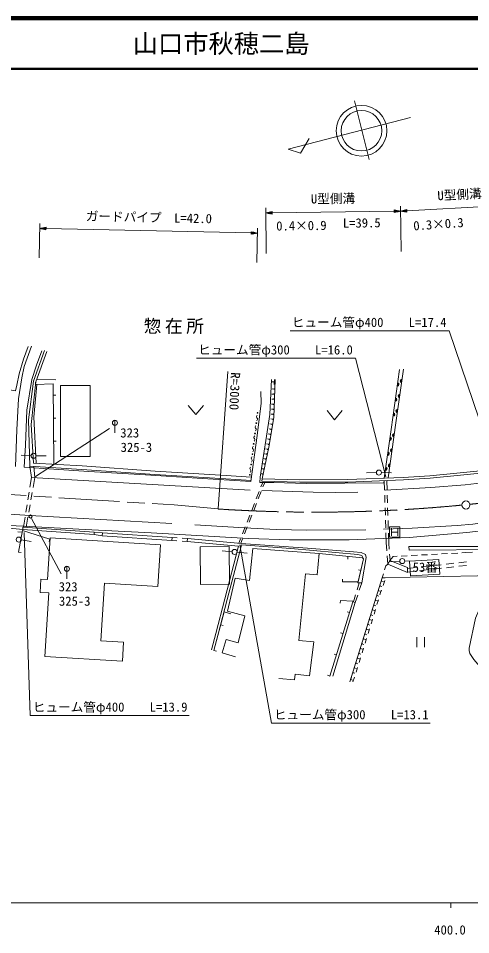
# Model space of a CAD drawing. Units: millimetres, scale not verified. Extents: x 40000 to 680000, y 20000 to 380000.
# Drawn here: x 382375 to 471934, y 198715 to 380000 of the extents above; entities that cross this region are included whole.
import ezdxf
from ezdxf.enums import TextEntityAlignment as Align

# ---------------------------------------------------------------- set-up
doc = ezdxf.new("R2010")
doc.units = ezdxf.units.MM
doc.header["$LTSCALE"] = 1000
doc.linetypes.add('CHAIN', pattern=[18.5, 12, -1.5, 3.5, -1.5])
for name, color, linetype, lineweight in [('M-BGD', 7, 'Continuous', 13), ('M-BMK', 2, 'CHAIN', 13), ('M-BMK-SRVR', 3, 'Continuous', 13), ('M-STR-HTXT', 7, 'Continuous', 13), ('M-STR-STRC', 7, 'Continuous', 13), ('M-STR-STRD', 7, 'Continuous', 13), ('M-TTL', 2, 'Continuous', 140), ('M-TTL-BAND', 7, 'Continuous', 13), ('M-TTL-LINE', 7, 'Continuous', 50)]:
    doc.layers.add(name, color=color, linetype=linetype, lineweight=lineweight)
doc.layers.add('M-BMK-HTXT', color=7, linetype='Continuous')
doc.layers.add('M-TTL-TXT', color=7, linetype='Continuous')
doc.styles.add('ＭＳ ゴシック', font='')
doc.styles.get('ＭＳ ゴシック').set_extended_font_data('MS Gothic')

msp = doc.modelspace()

# ---------------------------------------------------------------- linework, layer by layer
at = {"layer": 'M-BGD'}
for p, q in [((386026, 308524), (389812, 308477)), ((433074, 308561), (433041, 307561)), ((385803, 307552), (385780, 308052)), ((433012, 306662), (432612, 306675)), ((433058, 308061), (432658, 308074)), ((433015, 306762), (433008, 306562)), ((389279, 305434), (389779, 305439)), ((432946, 304663), (432546, 304676)), ((432979, 305662), (432579, 305676)), ((432949, 304763), (432942, 304563)), ((432982, 305762), (432975, 305562)), ((416028, 303419), (417528, 301619)), ((417528, 301619), (419028, 303419)), ((432913, 303663), (432513, 303677)), ((432883, 302764), (432877, 302564)), ((432916, 303763), (432909, 303564)), ((432847, 301665), (432447, 301678)), ((432880, 302664), (432480, 302677)), ((432850, 301765), (432844, 301565)), ((443494, 302394), (444994, 300594)), ((444994, 300594), (446494, 302394)), ((389325, 300883), (389825, 300888)), ((432588, 299685), (432194, 299754)), ((432758, 300671), (432364, 300739)), ((432605, 299784), (432571, 299587)), ((432775, 300769), (432741, 300572)), ((432247, 297715), (431852, 297783)), ((432417, 298700), (432023, 298768)), ((432264, 297813), (432230, 297616)), ((432434, 298799), (432400, 298602)), ((389370, 296333), (389870, 296338)), ((431905, 295744), (431511, 295812)), ((432076, 296729), (431682, 296798)), ((431922, 295843), (431888, 295646)), ((432093, 296828), (432059, 296631)), ((431514, 293783), (431123, 293865)), ((431720, 294762), (431329, 294844)), ((431535, 293881), (431494, 293685)), ((431741, 294859), (431700, 294664)), ((384909, 293484), (382913, 293603)), ((385908, 293448), (387908, 293425)), ((431103, 291826), (430711, 291908)), ((431308, 292804), (430917, 292887)), ((431123, 291924), (431082, 291728)), ((431329, 292902), (431288, 292707)), ((384664, 291374), (384955, 289175)), ((385428, 291329), (385636, 289137)), ((389416, 291783), (389916, 291788)), ((430897, 290847), (430505, 290930)), ((430917, 290945), (430876, 290749)), ((453275, 290130), (451275, 290102)), ((454275, 290129), (456275, 290100)), ((384955, 289175), (384647, 287224)), ((385636, 289137), (385302, 287198)), ((430184, 288185), (430272, 289209)), ((430691, 289869), (430299, 289951)), ((430625, 288916), (430604, 288443)), ((430711, 289967), (430670, 289771)), ((454829, 288558), (454887, 286684)), ((455328, 288578), (455387, 286636)), ((430754, 288185), (430403, 287291)), ((431155, 288185), (430804, 287291)), ((384492, 286236), (384258, 284754)), ((385133, 286212), (384878, 284734)), ((430038, 286360), (429489, 284964)), ((430438, 286360), (429890, 284964)), ((454918, 285685), (454964, 284186)), ((455418, 285637), (455464, 284137)), ((384102, 283767), (383868, 282285)), ((384708, 283748), (384454, 282270)), ((429124, 284034), (428575, 282637)), ((429524, 284034), (428976, 282637)), ((454995, 283186), (455041, 281687)), ((455495, 283138), (455541, 281638)), ((383712, 281297), (383404, 279345)), ((384284, 281285), (383950, 279345)), ((428210, 281707), (427661, 280310)), ((428610, 281707), (428062, 280310)), ((427296, 279380), (426747, 277984)), ((427696, 279380), (427148, 277984)), ((455071, 280687), (455118, 279188)), ((455572, 280639), (455618, 279140)), ((382290, 278421), (383149, 278333)), ((383242, 278874), (383149, 278333)), ((397362, 277860), (398988, 277613)), ((399026, 278193), (397397, 278341)), ((455148, 278188), (455206, 276314)), ((455648, 278140), (455708, 276198)), ((382958, 276797), (384934, 276487)), ((388603, 276985), (388453, 276509)), ((412776, 276699), (413790, 276623)), ((412814, 277279), (413837, 277214)), ((414787, 276549), (415802, 276474)), ((414835, 277151), (415858, 277086)), ((415802, 276474), (425960, 275548)), ((426381, 277053), (426030, 276159)), ((426782, 277053), (426431, 276159)), ((426469, 275501), (426499, 275823)), ((455206, 276314), (455333, 274668)), ((455708, 276198), (455802, 274990)), ((382435, 274388), (382927, 274299)), ((424701, 274474), (422707, 274629)), ((425697, 274387), (427688, 274196)), ((441908, 274101), (441858, 273603)), ((455879, 273993), (455972, 272785)), ((459700, 275500), (459722, 274803)), ((461375, 273784), (460176, 273719)), ((463372, 273892), (462173, 273828)), ((465369, 274001), (464170, 273936)), ((467366, 274109), (466168, 274044)), ((469363, 274217), (468165, 274152)), ((470944, 274302), (470162, 274260)), ((472307, 274411), (470944, 274302)), ((447631, 273525), (447581, 273028)), ((455538, 272024), (455146, 271683)), ((455411, 273671), (455538, 272024)), ((457891, 272591), (455894, 272482)), ((456598, 273526), (455930, 272735)), ((457380, 273568), (456598, 273526)), ((459377, 273676), (458179, 273611)), ((458890, 272628), (460890, 272666)), ((467107, 272020), (468598, 272183)), ((469592, 272291), (471083, 272454)), ((450192, 270794), (449705, 270907)), ((455146, 271683), (454900, 270875)), ((461162, 270653), (459401, 270457)), ((459423, 271182), (461142, 271370)), ((462136, 271478), (463627, 271641)), ((463646, 270930), (462156, 270764)), ((464621, 271749), (466112, 271912)), ((466131, 271207), (464640, 271040)), ((468616, 271483), (467125, 271317)), ((471100, 271760), (469609, 271594)), ((446558, 268537), (446562, 269037)), ((449872, 268322), (449446, 266905)), ((450359, 268332), (449877, 266861)), ((454235, 268584), (454294, 268775)), ((454264, 268679), (454646, 268561)), ((454667, 270110), (454421, 269302)), ((455025, 269297), (454421, 269302)), ((454613, 267816), (454951, 268758)), ((453644, 266673), (453703, 266864)), ((453673, 266769), (454055, 266650)), ((453939, 267628), (453998, 267819)), ((453969, 267724), (454351, 267606)), ((454112, 266421), (454275, 266875)), ((446144, 264829), (446123, 264329)), ((449158, 265948), (448732, 264530)), ((449565, 265910), (449083, 264439)), ((453053, 264762), (453112, 264953)), ((453082, 264858), (453464, 264740)), ((453348, 265718), (453407, 265909)), ((453378, 265813), (453760, 265695)), ((453380, 264013), (453671, 264969)), ((453962, 265926), (454112, 266421)), ((452462, 262852), (452521, 263043)), ((452491, 262947), (452873, 262829)), ((452757, 263807), (452816, 263998)), ((452787, 263902), (453169, 263784)), ((452798, 262099), (453089, 263056)), ((447969, 262463), (447491, 262611)), ((451871, 260941), (451930, 261132)), ((452166, 261896), (452225, 262087)), ((452196, 261992), (452578, 261874)), ((452349, 260623), (452507, 261142)), ((422437, 260014), (422921, 259888)), ((451575, 259986), (451634, 260177)), ((451605, 260081), (451987, 259963)), ((451900, 261036), (452282, 260918)), ((452212, 260187), (452349, 260623)), ((446669, 258268), (446191, 258416)), ((450984, 258075), (451043, 258266)), ((451014, 258170), (451396, 258052)), ((451280, 259030), (451339, 259221)), ((451309, 259126), (451691, 259008)), ((451616, 258278), (451914, 259232)), ((461275, 257574), (461275, 255574)), ((462775, 257574), (462775, 255574)), ((450384, 256167), (450445, 256358)), ((450414, 256262), (450796, 256142)), ((450686, 257121), (450746, 257311)), ((450716, 257216), (451097, 257095)), ((451019, 256369), (451318, 257323)), ((421114, 254914), (421598, 254788)), ((445369, 254074), (444891, 254222)), ((449782, 254260), (449842, 254451)), ((449812, 254355), (450193, 254235)), ((450083, 255213), (450143, 255404)), ((450113, 255309), (450495, 255188)), ((450423, 254460), (450721, 255414)), ((449179, 252353), (449240, 252543)), ((449209, 252448), (449591, 252328)), ((449481, 253306), (449541, 253497)), ((449511, 253402), (449892, 253281)), ((449826, 252551), (450125, 253505)), ((448577, 250446), (448637, 250636)), ((448607, 250541), (448988, 250421)), ((448878, 251399), (448938, 251590)), ((448908, 251495), (449290, 251374)), ((449230, 250642), (449528, 251596)), ((444069, 249879), (443591, 250028)), ((448035, 248729), (448336, 249683)), ((448185, 249206), (448567, 249086)), ((448633, 248733), (448932, 249687))]:
    msp.add_line(p, q, dxfattribs=at)
for points in [[(359986, 313545), (359457, 310509), (370366, 308143), (381805, 306308), (382052, 307437), (382511, 309661), (383429, 312592), (384311, 315063)], [(381787, 291356), (382052, 298611), (382440, 304754), (383058, 308902), (383552, 311144), (385018, 315151)], [(428425, 288337), (417816, 289043), (407569, 289670), (396350, 290367), (389422, 290817), (383526, 291171), (383773, 295566), (384055, 302503), (385035, 308532), (385980, 311400), (387056, 314225)], [(387568, 314278), (385362, 308188), (384417, 300570), (384664, 291374)], [(388048, 314104), (385861, 308068), (384923, 299675), (385355, 292019)], [(454834, 289032), (456215, 298676), (457847, 310516)], [(458619, 310570), (457112, 300003), (455579, 289062)], [(430272, 289209), (432196, 301654), (432496, 308538)], [(433220, 308556), (432973, 301054), (431949, 295140), (430625, 288916)], [(386051, 307563), (385461, 301080), (385924, 291986)], [(389416, 291783), (389256, 307709), (385803, 307552)], [(430384, 306149), (430455, 303854), (429643, 297499), (428425, 288337)], [(430604, 288443), (438104, 288215), (447582, 288268), (458611, 288710), (463902, 289037), (476586, 290257), (487757, 291813), (494966, 292989), (506909, 295438), (517324, 298008)], [(430625, 288916), (438110, 288688), (447571, 288741), (458587, 289182), (463865, 289509), (476530, 290727), (487687, 292280), (494880, 293454), (506804, 295899), (517210, 298468)], [(385355, 292019), (395009, 291457), (409449, 290433), (423518, 289586), (428502, 289244)], [(384664, 291374), (394965, 290773), (409404, 289749), (423474, 288902), (428455, 288560)], [(454829, 288558), (454725, 288132), (439376, 287991), (432995, 288185), (430184, 288185)], [(349594, 281008), (361104, 280383), (371640, 279846), (381974, 279005), (383242, 278874)], [(349794, 281659), (361129, 280890), (371644, 280186), (381920, 279598), (383422, 279511)], [(488774, 280590), (480806, 279429), (471198, 278268), (459762, 277281), (447889, 276846), (436046, 276817), (427977, 277078), (408645, 278181), (394342, 278928), (383422, 279511)], [(382435, 274388), (383210, 278685), (388603, 276985)], [(426525, 276114), (415858, 277086), (415802, 276474)], [(426525, 276114), (439640, 275175), (448711, 274449), (450235, 274290), (451077, 273912), (451222, 273346), (450359, 268332), (449618, 268317), (450721, 273078), (450395, 273738), (449597, 273956), (436360, 275088), (426499, 275823)], [(425960, 275548), (423237, 265128), (421481, 258306), (420625, 255042)], [(426469, 275501), (423726, 265001), (421970, 258179), (421114, 254914)], [(441908, 274101), (428835, 275140), (428124, 268783), (425279, 269262), (423770, 262702), (427238, 261788), (425874, 256476), (423494, 257086), (422754, 254444), (425381, 253675)], [(433958, 249379), (437079, 249118), (437209, 250250), (440039, 249945), (440852, 256679), (437906, 256926), (439241, 270075), (441520, 269872), (441908, 274101)], [(441908, 274101), (450493, 273237), (450721, 273078), (449663, 268510), (446558, 268537)], [(459700, 275500), (478684, 275514), (480454, 272249)], [(459722, 274803), (478454, 274902), (480021, 272013)], [(455025, 269297), (459936, 269466), (473313, 269720), (476192, 270567), (476446, 270567), (476615, 270313), (476615, 269805), (472890, 261338), (471620, 255411), (471620, 254903), (471789, 254311), (472551, 253125), (474922, 250416), (475599, 249908), (478308, 248469)], [(454421, 269302), (450807, 257619), (447998, 248729)], [(446144, 264829), (448583, 264727), (448619, 264560), (444069, 249879)], [(448619, 264560), (449083, 264439), (444635, 249836)], [(421114, 254914), (423099, 262564), (424475, 262220)]]:
    msp.add_lwpolyline(points, dxfattribs=at)
for points in [[(390739, 307338), (390739, 293322), (396600, 293322), (396600, 307338)], [(383242, 278874), (397362, 277860), (397397, 278341), (383276, 279355)], [(398988, 277613), (412776, 276699), (412814, 277279), (399026, 278193)], [(410496, 275825), (388690, 277201), (388171, 268969), (386853, 269052), (386687, 266431), (388429, 266321), (387637, 253772), (402987, 252803), (403226, 256583), (398705, 256868), (399423, 268255), (409976, 267589)], [(424147, 275503), (424205, 268029), (418414, 267984), (418355, 275458)], [(455930, 272735), (459428, 271356), (459399, 270369), (455538, 272024)], [(460001, 269716), (465821, 270050), (465655, 272947), (459835, 272613)]]:
    msp.add_lwpolyline(points, close=True, dxfattribs=at)
for centre, radius in [((429751, 301972), 75), ((429492, 299921), 75), ((429233, 297870), 75), ((428974, 295820), 75), ((385408, 293454), 500), ((428716, 293769), 75), ((428457, 291718), 75), ((453775, 290137), 500), ((428198, 289668), 75), ((382464, 276875), 500), ((425199, 274435), 500), ((458390, 272619), 500)]:
    msp.add_circle(centre, radius, dxfattribs=at)
for centre, radius, start, end in [((458343, 308249), 354, 90.68093, 253.08611), ((458343, 308249), 283, 92.90497, 250.86207), ((458343, 308249), 212, 96.65129, 247.11574), ((458343, 308249), 142, 104.36302, 239.40401), ((458343, 308249), 100, 114.68069, 229.08635), ((457387, 307575), 354, 270.94704, 73.35221), ((457387, 307575), 283, 273.17107, 71.12817), ((457387, 307575), 212, 276.9174, 67.38185), ((457387, 307575), 142, 284.62913, 59.67012), ((457387, 307575), 100, 294.94679, 49.35246), ((456978, 304603), 354, 270.94704, 73.35221), ((456978, 304603), 283, 273.17107, 71.12817), ((456978, 304603), 212, 276.9174, 67.38185), ((456978, 304603), 142, 284.62913, 59.67012), ((456978, 304603), 100, 294.94679, 49.35246), ((457919, 305279), 354, 90.68093, 253.08611), ((457919, 305279), 283, 92.90497, 250.86207), ((457919, 305279), 212, 96.65129, 247.11574), ((457919, 305279), 142, 104.36302, 239.40401), ((457919, 305279), 100, 114.68069, 229.08635), ((429875, 301183), 347, 122.58459, 223.02376), ((429368, 300710), 347, 302.58459, 43.02376), ((456568, 301631), 354, 270.94704, 73.35221), ((456568, 301631), 283, 273.17107, 71.12817), ((456568, 301631), 212, 276.9174, 67.38185), ((456568, 301631), 142, 284.62913, 59.67012), ((456568, 301631), 100, 294.94679, 49.35246), ((457495, 302309), 354, 90.68093, 253.08611), ((457495, 302309), 283, 92.90497, 250.86207), ((457495, 302309), 212, 96.65129, 247.11574), ((457495, 302309), 142, 104.36302, 239.40401), ((457495, 302309), 100, 114.68069, 229.08635), ((429617, 299132), 347, 122.58459, 223.02376), ((429358, 297082), 347, 122.58459, 223.02376), ((429109, 298659), 347, 302.58459, 43.02376), ((456815, 297496), 354, 90.82452, 253.2297), ((456815, 297496), 283, 93.04856, 251.00566), ((456815, 297496), 212, 96.79488, 247.25933), ((456815, 297496), 142, 104.50661, 239.5476), ((456815, 297496), 100, 114.82428, 229.22994), ((428850, 296608), 347, 302.58459, 43.02376), ((455896, 296831), 354, 270.6485, 73.05368), ((455896, 296831), 283, 272.87254, 70.82964), ((455896, 296831), 212, 276.61886, 67.08331), ((455896, 296831), 142, 284.33059, 59.37158), ((455896, 296831), 100, 294.64825, 49.05392), ((429099, 295031), 347, 122.58459, 223.02376), ((428591, 294558), 347, 302.58459, 43.02376), ((455471, 293862), 354, 270.6485, 73.05368), ((455471, 293862), 283, 272.87254, 70.82964), ((455471, 293862), 212, 276.61886, 67.08331), ((455471, 293862), 142, 284.33059, 59.37158), ((455471, 293862), 100, 294.64825, 49.05392), ((456399, 294525), 354, 90.82452, 253.2297), ((456399, 294525), 283, 93.04856, 251.00566), ((456399, 294525), 212, 96.79488, 247.25933), ((456399, 294525), 142, 104.50661, 239.5476), ((456399, 294525), 100, 114.82428, 229.22994), ((428840, 292981), 347, 122.58459, 223.02376), ((428332, 292507), 347, 302.58459, 43.02376), ((455983, 291554), 354, 90.82452, 253.2297), ((428581, 290930), 347, 122.58459, 223.02376), ((428073, 290456), 347, 302.58459, 43.02376), ((455046, 290892), 354, 270.6485, 73.05368), ((455046, 290892), 283, 272.87254, 70.82964), ((455046, 290892), 212, 276.61886, 67.08331), ((455046, 290892), 142, 284.33059, 59.37158), ((455046, 290892), 100, 294.64825, 49.05392), ((455983, 291554), 283, 93.04856, 251.00566), ((455983, 291554), 212, 96.79488, 247.25933), ((455983, 291554), 142, 104.50661, 239.5476), ((455983, 291554), 100, 114.82428, 229.22994)]:
    msp.add_arc(centre, radius, start, end, dxfattribs=at)
at = {"layer": 'M-BMK'}
for p in [(371965, 286332), (421911, 282928)]:
    msp.add_line(p, (413247, 283721), dxfattribs=at)
for start, end in [(275.83722, 285.43679), (266.29606, 275.53213)]:
    msp.add_arc((441283, 582179), 299877, start, end, dxfattribs=at)
at = {"layer": 'M-BMK-SRVR'}
for p, q in [((451862, 352102), (448915, 363681)), ((460002, 360375), (435793, 354134)), ((438260, 353316), (439936, 356222)), ((435793, 354134), (438260, 353316)), ((421911, 282928), (423875, 310112))]:
    msp.add_line(p, q, dxfattribs=at)
for centre, radius in [((450322, 357769), 5016), ((450322, 357769), 4013), ((470992, 283727), 800)]:
    msp.add_circle(centre, radius, dxfattribs=at)
at = {"layer": 'M-STR-HTXT'}
for p, q in [((458166, 333855), (458045, 342854)), ((459307, 341921), (480668, 343065)), ((431472, 333496), (431351, 342495)), ((431364, 341495), (432611, 341762)), ((431364, 341495), (432614, 341512)), ((431364, 341495), (432618, 341262)), ((432614, 341562), (431614, 341549)), ((432615, 341462), (431615, 341449)), ((431863, 341602), (432613, 341612)), ((431866, 341402), (432616, 341412)), ((432612, 341662), (432112, 341655)), ((432616, 341362), (432116, 341355)), ((432362, 341709), (432612, 341712)), ((432367, 341309), (432617, 341312)), ((432618, 341262), (432611, 341762)), ((432614, 341512), (456808, 341837)), ((458058, 341854), (456805, 342087)), ((456805, 342087), (456812, 341587)), ((457056, 342041), (456806, 342037)), ((456806, 341987), (457306, 341994)), ((457557, 341947), (456807, 341937)), ((456808, 341887), (457808, 341901)), ((458058, 341854), (456808, 341837)), ((456809, 341787), (457809, 341801)), ((457560, 341747), (456810, 341737)), ((456810, 341687), (457310, 341694)), ((457061, 341641), (456811, 341637)), ((458058, 341854), (456812, 341587)), ((458058, 341854), (459293, 342170)), ((458058, 341854), (459307, 341921)), ((458058, 341854), (459320, 341671)), ((459304, 341971), (458305, 341917)), ((459309, 341871), (458311, 341817)), ((458552, 341981), (459301, 342021)), ((458563, 341781), (459312, 341821)), ((459299, 342071), (458799, 342044)), ((459315, 341771), (458815, 341744)), ((459046, 342107), (459296, 342121)), ((459068, 341708), (459317, 341721)), ((459320, 341671), (459293, 342170)), ((386478, 332635), (386625, 339438)), ((386604, 338438), (387859, 338661)), ((386604, 338438), (387848, 338161)), ((386604, 338438), (387854, 338411)), ((387852, 338361), (386853, 338383)), ((387855, 338461), (386855, 338483)), ((387102, 338328), (387851, 338311)), ((387106, 338528), (387856, 338511)), ((387850, 338261), (387350, 338272)), ((387857, 338561), (387357, 338572)), ((387599, 338217), (387849, 338211)), ((387608, 338617), (387858, 338611)), ((387848, 338161), (387859, 338661)), ((387854, 338411), (428481, 337533)), ((428486, 337783), (428475, 337283)), ((429730, 337506), (428475, 337283)), ((428726, 337327), (428476, 337333)), ((428477, 337383), (428977, 337372)), ((429228, 337416), (428478, 337433)), ((428479, 337483), (429479, 337461)), ((429730, 337506), (428481, 337533)), ((428482, 337583), (429481, 337561)), ((429232, 337616), (428483, 337633)), ((428484, 337683), (428984, 337672)), ((428735, 337727), (428485, 337733)), ((429730, 337506), (428486, 337783)), ((429605, 331702), (429752, 338505)), ((467665, 318203), (436215, 318203)), ((477029, 290540), (467665, 318203)), ((449115, 312749), (417665, 312749)), ((455107, 289267), (449115, 312749)), ((383547, 278270), (384731, 242086)), ((426207, 275830), (432468, 240579)), ((384731, 242086), (416181, 242086)), ((432468, 240579), (463918, 240579))]:
    msp.add_line(p, q, dxfattribs=at)
at = {"layer": 'M-STR-STRC'}
for p, q in [((401506, 300476), (401506, 297976)), ((385792, 289367), (400413, 298864)), ((384999, 281059), (390876, 270107)), ((455888, 277374), (455888, 279374)), ((455888, 279374), (457888, 279374)), ((457888, 279374), (457888, 277374)), ((457888, 277374), (455888, 277374)), ((456263, 279124), (456263, 277624)), ((456263, 278374), (457513, 278374)), ((457513, 279124), (457513, 277624)), ((391998, 271589), (391998, 269089))]:
    msp.add_line(p, q, dxfattribs=at)
for centre, radius in [((401506, 299976), 500), ((384794, 281439), 305), ((391998, 271089), 500)]:
    msp.add_circle(centre, radius, dxfattribs=at)
at = {"layer": 'M-STR-STRD'}
msp.add_line((384667, 281658), (412768, 280061), dxfattribs=at)
for points in [[(384955, 289175), (395198, 288593), (428256, 286677)], [(455028, 286636), (464042, 287177), (470829, 287739), (476450, 288384), (480103, 288874)], [(384667, 281658), (370882, 282557), (354598, 283616), (343480, 284328), (320825, 285779), (298858, 287194)], [(430588, 286573), (440768, 286282), (445098, 286219), (449574, 286261)], [(454676, 278927), (460361, 279135), (469251, 279643), (472383, 279897), (476617, 280489), (494227, 283537)], [(417340, 279814), (427170, 279203), (433435, 278864), (439510, 278740), (451157, 278811)]]:
    msp.add_lwpolyline(points, dxfattribs=at)
at = {"layer": 'M-TTL'}
msp.add_line((680000, 380000), (40000, 380000), dxfattribs=at)
at = {"layer": 'M-TTL-BAND'}
for p, q in [((40000, 205000), (579000, 205000)), ((468000, 205000), (468000, 204000))]:
    msp.add_line(p, q, dxfattribs=at)
at = {"layer": 'M-TTL-LINE'}
msp.add_line((40000, 370000), (680000, 370000), dxfattribs=at)

# ---------------------------------------------------------------- texts
at = {"layer": 'M-BGD', "style": 'ＭＳ ゴシック'}
msp.add_text('53番', height=1833, dxfattribs=at).set_placement((462945, 269952), align=Align.BOTTOM_CENTER)
at = {"layer": 'M-BMK-HTXT', "insert": (413506, 317539), "char_height": 2566, "attachment_point": 8, "style": 'ＭＳ ゴシック'}
msp.add_mtext('\\T1.2;惣在所', dxfattribs=at)
at = {"layer": 'M-BMK-SRVR', "style": 'ＭＳ ゴシック'}
msp.add_text('R=3000', height=1833, rotation=267.485, dxfattribs=at).set_placement((425399, 309969), align=Align.MIDDLE_LEFT)
at = {"layer": 'M-STR-HTXT', "style": 'ＭＳ ゴシック'}
for s, rotation, p in [('U型側溝', 3.066, (469796, 343685)), ('U型側溝', 0.77, (444695, 342874)), ('ガードパイプ  L=42.0', 358.761, (408193, 339172)), ('0.4×0.9', 0.77, (438441, 337524)), ('L=39.5', 0.77, (450389, 338062)), ('0.3×0.3', 4.032, (465656, 337829))]:
    msp.add_text(s, height=1833, rotation=rotation, dxfattribs=at).set_placement(p, align=Align.BOTTOM_CENTER)
for s, p in [('ヒューム管φ400\u3000\u3000L=17.4', (451840, 318403)), ('ヒューム管φ300\u3000\u3000L=16.0', (433290, 312949)), ('ヒューム管φ400\u3000\u3000L=13.9', (400556, 242286)), ('ヒューム管φ300\u3000\u3000L=13.1', (448293, 240779))]:
    msp.add_text(s, height=1833, dxfattribs=at).set_placement(p, align=Align.BOTTOM_CENTER)
at = {"layer": 'M-STR-STRC', "style": 'ＭＳ ゴシック'}
for s, p in [('323', (402565, 297996)), ('325-3', (402634, 295140)), ('323', (390374, 267555)), ('325-3', (390425, 264707))]:
    msp.add_text(s, height=1833, dxfattribs=at).set_placement(p, align=Align.MIDDLE_LEFT)
at = {"layer": 'M-TTL-BAND', "style": 'ＭＳ ゴシック'}
msp.add_text('400.0', height=1833, dxfattribs=at).set_placement((467844, 198195), align=Align.BOTTOM_CENTER)
at = {"layer": 'M-TTL-TXT', "style": 'ＭＳ ゴシック'}
msp.add_text('山口市秋穂二島', height=3666, dxfattribs=at).set_placement((405024, 375000), align=Align.MIDDLE_LEFT)

doc.saveas('drawing.dxf')
